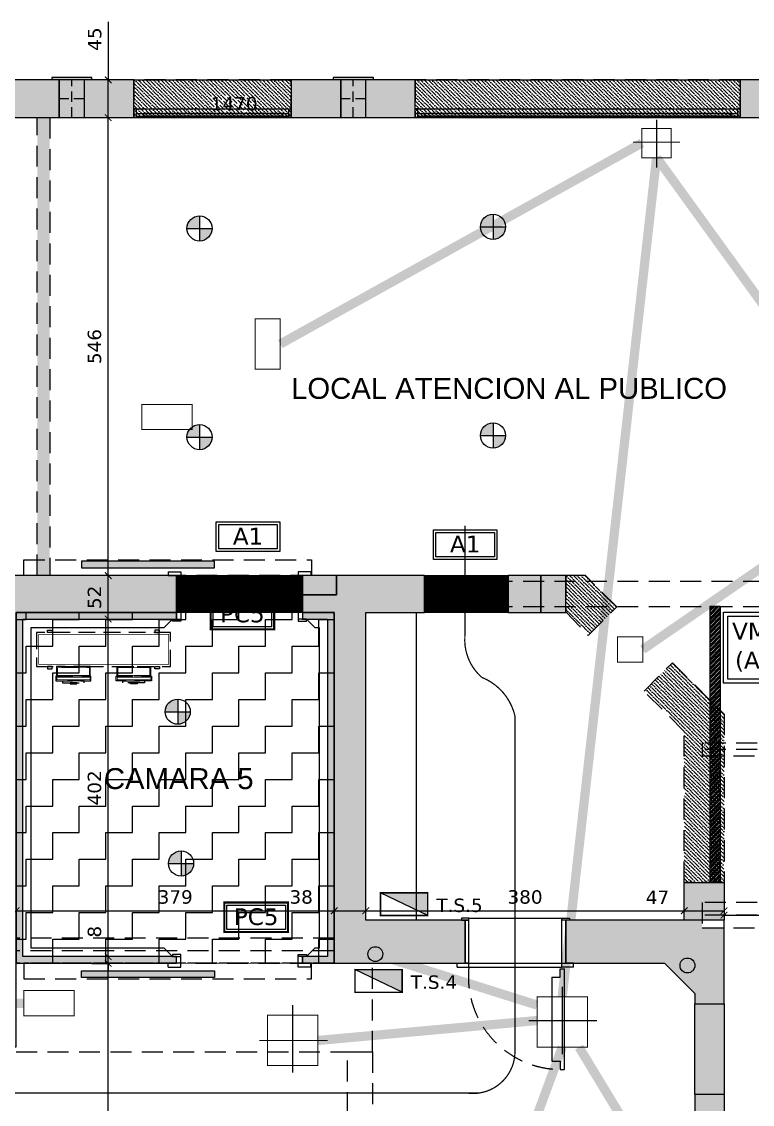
# Model space of a CAD drawing. Header units: millimetres. Extents: x 58411 to 366943, y -302717 to -95300.
# Drawn here: x 319173 to 327891, y -218416 to -205507 of the extents above; entities that cross this region are included whole.
import ezdxf
from ezdxf.enums import TextEntityAlignment as Align

# ---------------------------------------------------------------- set-up
doc = ezdxf.new("R2010")
doc.units = ezdxf.units.MM
doc.header["$LTSCALE"] = 1000
for name, pattern in [('DASHDOT', [1, 0.5, -0.25, 0, -0.25]), ('DASHED2', [0.375, 0.25, -0.125]), ('HIDDEN', [0.375, 0.25, -0.125])]:
    doc.linetypes.add(name, pattern=pattern)
for name, color, linetype in [('A-ABER', 7, 'Continuous'), ('A-Cotas 100', 191, 'Continuous'), ('A-Des- evaporadores', 214, 'Continuous'), ('A-Des-CAMARAS Existentes', 7, 'Continuous'), ('A-Des-Rejillas Existentes', 6, 'Continuous'), ('A-EQ', 200, 'Continuous'), ('A-Estru-dinteles', 221, 'Continuous'), ('A-Estructura', 86, 'Continuous'), ('A-Mur-Nuevo', 5, 'Continuous'), ('A-Murex', 52, 'Continuous'), ('A-Muros', 3, 'Continuous'), ('A-MURPAN', 30, 'Continuous'), ('a-murzoc', 7, 'Continuous'), ('A-PLAN', 4, 'DASHDOT'), ('A-Vigas Proy', 201, 'HIDDEN'), ('H-Cielorrasos', 202, 'Continuous'), ('H-Hach mur exis', 24, 'Continuous'), ('H-Mur new', 204, 'Continuous'), ('I-Electricidad', 2, 'Continuous'), ('I-Electricidad Nave', 2, 'Continuous'), ('Txt- Entramado', 1, 'Continuous'), ('TXT-ABER CAMARAS', 7, 'Continuous'), ('TXT-LOC', 2, 'Continuous')]:
    doc.layers.add(name, color=color, linetype=linetype)
doc.styles.add('A-Verdana', font='verdana.ttf')
doc.styles.add('SB-50', font='swissel.ttf', dxfattribs={"height": 100})
doc.linetypes.add('FENCELINE1', pattern='A,6.35,-2.54,[133,ltypeshp.shx,S=2.54,R=0,X=-2.54,Y=0],-2.54,25.4', length=36.83)
doc.dimstyles.new('A-V-100', dxfattribs={"dimtxt": 160, "dimasz": 80, "dimexe": 0, "dimexo": 0, "dimgap": 80, "dimtad": 1, "dimdec": 0, "dimlfac": 0.1, "dimzin": 1, "dimtxsty": 'A-Verdana', "dimblk": 'ARCHTICK', "dimcen": 0, "dimclrd": 256, "dimclre": 24, "dimadec": 0, "dimazin": 0, "dimtfac": 1, "dimtdec": 0, "dimtmove": 0, "dimatfit": 3, "dimldrblk": 'DOTSMALL', "dimfxl": 1.25, "dimarcsym": 0})

# ---------------------------------------------------------------- blocks, each defined once
blk = doc.blocks.new('Evap camaras')
at = {"color": 7, "linetype": 'ByBlock'}
for points in [[(812, 720), (812, 653), (288, 653), (288, 720)], [(800, 508), (300, 508), (300, 653), (800, 653)], [(712, 750), (712, 720), (388, 720), (388, 750)], [(1188, 720), (1188, 653), (1712, 653), (1712, 720)], [(1200, 508), (1700, 508), (1700, 653), (1200, 653)], [(1288, 750), (1288, 720), (1612, 720), (1612, 750)], [(2000, 0), (2000, 508), (0, 508), (0, 0)]]:
    blk.add_lwpolyline(points, close=True, dxfattribs=at)
at = {"color": 200, "linetype": 'ByBlock', "const_width": 10}
for points in [[(796, 705), (796, 668), (304, 668), (304, 705)], [(1204, 705), (1204, 668), (1696, 668), (1696, 705)], [(1970, 30), (1970, 478), (30, 478), (30, 30)]]:
    blk.add_lwpolyline(points, close=True, dxfattribs=at)
at = {"linetype": 'ByBlock'}
for points in [[(600, 750), (500, 750), (500, 768), (600, 768)], [(1400, 750), (1500, 750), (1500, 768), (1400, 768)]]:
    blk.add_lwpolyline(points, close=True, dxfattribs=at)
at = {"color": 24, "linetype": 'ByBlock'}
for points in [[(235, 543), (235, 508), (165, 508), (165, 543)], [(1765, 543), (1765, 508), (1835, 508), (1835, 543)], [(165, 0), (165, -35), (235, -35), (235, 0)], [(1835, 0), (1835, -35), (1765, -35), (1765, 0)]]:
    blk.add_lwpolyline(points, close=True, dxfattribs=at)
at = {"color": 24, "linetype": 'ByBlock', "const_width": 10}
for points in [[(785, 523), (315, 523), (315, 638), (785, 638)], [(1215, 523), (1685, 523), (1685, 638), (1215, 638)]]:
    blk.add_lwpolyline(points, close=True, dxfattribs=at)
blk = doc.blocks.new('_ArchTick')
at = {"color": 0, "linetype": 'ByBlock', "const_width": 0.15}
blk.add_lwpolyline([(-0.5, -0.5), (0.5, 0.5)], dxfattribs=at)
blk = doc.blocks.new('*D220')
at = {"layer": 'A-Cotas 100', "lineweight": -2, "ltscale": 500, "transparency": 16777216}
blk.add_line((314359, -206651), (329059, -206651), dxfattribs=at)
at = {"layer": 'DEFPOINTS', "color": 0, "ltscale": 500, "transparency": 16777216}
for p in [(314359, -206651), (329059, -206651), (329059, -206651)]:
    blk.add_point(p, dxfattribs=at)
at = {"layer": 'A-Cotas 100', "lineweight": -2, "ltscale": 500, "transparency": 16777216, "xscale": 80, "yscale": 80, "zscale": 80, "rotation": 180}
blk.add_blockref('_ArchTick', (314359, -206651), dxfattribs=at)
at = {"layer": 'A-Cotas 100', "lineweight": -2, "ltscale": 500, "transparency": 16777216, "xscale": 80, "yscale": 80, "zscale": 80}
blk.add_blockref('_ArchTick', (329059, -206651), dxfattribs=at)
at = {"layer": 'A-Cotas 100', "color": 0, "ltscale": 500, "transparency": 16777216, "insert": (321709, -206487), "char_height": 160, "attachment_point": 5, "style": 'A-Verdana'}
blk.add_mtext('1470', dxfattribs=at)
blk = doc.blocks.new('_DotSmall')
at = {"color": 0, "linetype": 'ByBlock', "const_width": 0.5}
blk.add_lwpolyline([(-0.0625, 0, 1), (0.0625, 0, 1)], format="xyb", close=True, dxfattribs=at)
blk = doc.blocks.new('*D228')
at = {"layer": 'A-Cotas 100', "lineweight": -2, "ltscale": 500, "transparency": 16777216}
blk.add_line((319108, -216108), (322903, -216108), dxfattribs=at)
at = {"layer": 'DEFPOINTS', "color": 0, "ltscale": 500, "transparency": 16777216}
for p in [(319108, -216108), (322903, -216108), (322903, -216108)]:
    blk.add_point(p, dxfattribs=at)
at = {"layer": 'A-Cotas 100', "lineweight": -2, "ltscale": 500, "transparency": 16777216, "xscale": 80, "yscale": 80, "zscale": 80, "rotation": 180}
blk.add_blockref('_ArchTick', (319108, -216108), dxfattribs=at)
at = {"layer": 'A-Cotas 100', "lineweight": -2, "ltscale": 500, "transparency": 16777216, "xscale": 80, "yscale": 80, "zscale": 80}
blk.add_blockref('_ArchTick', (322903, -216108), dxfattribs=at)
at = {"layer": 'A-Cotas 100', "color": 0, "ltscale": 500, "transparency": 16777216, "insert": (321005, -215945), "char_height": 160, "attachment_point": 5, "style": 'A-Verdana'}
blk.add_mtext('379', dxfattribs=at)
blk = doc.blocks.new('*D229')
at = {"layer": 'A-Cotas 100', "lineweight": -2, "ltscale": 500, "transparency": 16777216}
for p, q in [((322304, -216108), (322903, -216108)), ((322903, -216108), (323279, -216108))]:
    blk.add_line(p, q, dxfattribs=at)
at = {"layer": 'DEFPOINTS', "color": 0, "ltscale": 500, "transparency": 16777216}
for p in [(322903, -216108), (323279, -216108), (323279, -216108)]:
    blk.add_point(p, dxfattribs=at)
at = {"layer": 'A-Cotas 100', "lineweight": -2, "ltscale": 500, "transparency": 16777216, "xscale": 80, "yscale": 80, "zscale": 80, "rotation": 180}
blk.add_blockref('_ArchTick', (322903, -216108), dxfattribs=at)
at = {"layer": 'A-Cotas 100', "lineweight": -2, "ltscale": 500, "transparency": 16777216, "xscale": 80, "yscale": 80, "zscale": 80}
blk.add_blockref('_ArchTick', (323279, -216108), dxfattribs=at)
at = {"layer": 'A-Cotas 100', "color": 0, "ltscale": 500, "transparency": 16777216, "insert": (322508, -215945), "char_height": 160, "attachment_point": 5, "style": 'A-Verdana'}
blk.add_mtext('38', dxfattribs=at)
blk = doc.blocks.new('*D230')
at = {"layer": 'A-Cotas 100', "lineweight": -2, "ltscale": 500, "transparency": 16777216}
blk.add_line((323279, -216108), (327079, -216108), dxfattribs=at)
at = {"layer": 'DEFPOINTS', "color": 0, "ltscale": 500, "transparency": 16777216}
for p in [(323279, -216108), (327079, -216108), (327079, -216108)]:
    blk.add_point(p, dxfattribs=at)
at = {"layer": 'A-Cotas 100', "lineweight": -2, "ltscale": 500, "transparency": 16777216, "xscale": 80, "yscale": 80, "zscale": 80, "rotation": 180}
blk.add_blockref('_ArchTick', (323279, -216108), dxfattribs=at)
at = {"layer": 'A-Cotas 100', "lineweight": -2, "ltscale": 500, "transparency": 16777216, "xscale": 80, "yscale": 80, "zscale": 80}
blk.add_blockref('_ArchTick', (327079, -216108), dxfattribs=at)
at = {"layer": 'A-Cotas 100', "color": 0, "ltscale": 500, "transparency": 16777216, "insert": (325179, -215945), "char_height": 160, "attachment_point": 5, "style": 'A-Verdana'}
blk.add_mtext('380', dxfattribs=at)
blk = doc.blocks.new('*D231')
at = {"layer": 'A-Cotas 100', "lineweight": -2, "ltscale": 500, "transparency": 16777216}
for p, q in [((326550, -216108), (327079, -216108)), ((327079, -216108), (327553, -216108))]:
    blk.add_line(p, q, dxfattribs=at)
at = {"layer": 'DEFPOINTS', "color": 0, "ltscale": 500, "transparency": 16777216}
for p in [(327079, -216108), (327553, -216108), (327553, -216108)]:
    blk.add_point(p, dxfattribs=at)
at = {"layer": 'A-Cotas 100', "lineweight": -2, "ltscale": 500, "transparency": 16777216, "xscale": 80, "yscale": 80, "zscale": 80, "rotation": 180}
blk.add_blockref('_ArchTick', (327079, -216108), dxfattribs=at)
at = {"layer": 'A-Cotas 100', "lineweight": -2, "ltscale": 500, "transparency": 16777216, "xscale": 80, "yscale": 80, "zscale": 80}
blk.add_blockref('_ArchTick', (327553, -216108), dxfattribs=at)
at = {"layer": 'A-Cotas 100', "color": 0, "ltscale": 500, "transparency": 16777216, "insert": (326759, -215948), "char_height": 160, "attachment_point": 5, "style": 'A-Verdana'}
blk.add_mtext('47', dxfattribs=at)
blk = doc.blocks.new('*D232')
at = {"layer": 'A-Cotas 100', "lineweight": -2, "ltscale": 500, "transparency": 16777216}
blk.add_line((327553, -216160), (333038, -216160), dxfattribs=at)
at = {"layer": 'DEFPOINTS', "color": 0, "ltscale": 500, "transparency": 16777216}
for p in [(327553, -216160), (333038, -216160), (333038, -216160)]:
    blk.add_point(p, dxfattribs=at)
at = {"layer": 'A-Cotas 100', "lineweight": -2, "ltscale": 500, "transparency": 16777216, "xscale": 80, "yscale": 80, "zscale": 80, "rotation": 180}
blk.add_blockref('_ArchTick', (327553, -216160), dxfattribs=at)
at = {"layer": 'A-Cotas 100', "lineweight": -2, "ltscale": 500, "transparency": 16777216, "xscale": 80, "yscale": 80, "zscale": 80}
blk.add_blockref('_ArchTick', (333038, -216160), dxfattribs=at)
at = {"layer": 'A-Cotas 100', "color": 0, "ltscale": 500, "transparency": 16777216, "insert": (330295, -215997), "char_height": 160, "attachment_point": 5, "style": 'A-Verdana'}
blk.add_mtext('548', dxfattribs=at)
blk = doc.blocks.new('*D261')
at = {"layer": 'A-Cotas 100', "color": 24, "lineweight": -2, "ltscale": 500, "transparency": 16777216}
for p, q in [((320009, -216735), (320206, -216735)), ((320804, -227520), (320206, -227520))]:
    blk.add_line(p, q, dxfattribs=at)
at = {"layer": 'A-Cotas 100', "lineweight": -2, "ltscale": 500, "transparency": 16777216}
blk.add_line((320206, -227520), (320206, -216735), dxfattribs=at)
at = {"layer": 'DEFPOINTS', "color": 0, "ltscale": 500, "transparency": 16777216}
for p in [(320009, -216735), (320206, -216735), (320804, -227520)]:
    blk.add_point(p, dxfattribs=at)
at = {"layer": 'A-Cotas 100', "lineweight": -2, "ltscale": 500, "transparency": 16777216, "xscale": 80, "yscale": 80, "zscale": 80}
for p, rotation in [((320206, -216735), 90), ((320206, -227520), 270)]:
    blk.add_blockref('_ArchTick', p, dxfattribs=dict(at, rotation=rotation))
at = {"layer": 'A-Cotas 100', "color": 0, "ltscale": 500, "transparency": 16777216, "insert": (320043, -222127), "char_height": 160, "attachment_point": 5, "rotation": 90, "style": 'A-Verdana'}
blk.add_mtext('1079', dxfattribs=at)
blk = doc.blocks.new('*D262')
at = {"layer": 'A-Cotas 100', "lineweight": -2, "ltscale": 500, "transparency": 16777216}
for p, q in [((320206, -216655), (320206, -216221)), ((320206, -216735), (320206, -216655)), ((320206, -216735), (320206, -216815))]:
    blk.add_line(p, q, dxfattribs=at)
at = {"layer": 'DEFPOINTS', "color": 0, "ltscale": 500, "transparency": 16777216}
for p in [(320206, -216655), (320206, -216655), (320206, -216735)]:
    blk.add_point(p, dxfattribs=at)
at = {"layer": 'A-Cotas 100', "lineweight": -2, "ltscale": 500, "transparency": 16777216, "xscale": 80, "yscale": 80, "zscale": 80}
for p, rotation in [((320206, -216655), 270), ((320206, -216735), 90)]:
    blk.add_blockref('_ArchTick', p, dxfattribs=dict(at, rotation=rotation))
at = {"layer": 'A-Cotas 100', "color": 0, "ltscale": 500, "transparency": 16777216, "insert": (320043, -216358), "char_height": 160, "attachment_point": 5, "rotation": 90, "style": 'A-Verdana'}
blk.add_mtext('8', dxfattribs=at)
blk = doc.blocks.new('*D263')
at = {"layer": 'A-Cotas 100', "lineweight": -2, "ltscale": 500, "transparency": 16777216}
blk.add_line((320206, -216655), (320206, -212630), dxfattribs=at)
at = {"layer": 'DEFPOINTS', "color": 0, "ltscale": 500, "transparency": 16777216}
for p in [(320206, -212630), (320206, -212630), (320206, -216655)]:
    blk.add_point(p, dxfattribs=at)
at = {"layer": 'A-Cotas 100', "lineweight": -2, "ltscale": 500, "transparency": 16777216, "xscale": 80, "yscale": 80, "zscale": 80}
for p, rotation in [((320206, -212630), 90), ((320206, -216655), 270)]:
    blk.add_blockref('_ArchTick', p, dxfattribs=dict(at, rotation=rotation))
at = {"layer": 'A-Cotas 100', "color": 0, "ltscale": 500, "transparency": 16777216, "insert": (320043, -214643), "char_height": 160, "attachment_point": 5, "rotation": 90, "style": 'A-Verdana'}
blk.add_mtext('402', dxfattribs=at)
blk = doc.blocks.new('*D264')
at = {"layer": 'A-Cotas 100', "lineweight": -2, "ltscale": 500, "transparency": 16777216}
blk.add_line((320206, -212630), (320206, -212111), dxfattribs=at)
at = {"layer": 'DEFPOINTS', "color": 0, "ltscale": 500, "transparency": 16777216}
for p in [(320206, -212111), (320206, -212111), (320206, -212630)]:
    blk.add_point(p, dxfattribs=at)
at = {"layer": 'A-Cotas 100', "lineweight": -2, "ltscale": 500, "transparency": 16777216, "xscale": 80, "yscale": 80, "zscale": 80}
for p, rotation in [((320206, -212111), 90), ((320206, -212630), 270)]:
    blk.add_blockref('_ArchTick', p, dxfattribs=dict(at, rotation=rotation))
at = {"layer": 'A-Cotas 100', "color": 0, "ltscale": 500, "transparency": 16777216, "insert": (320043, -212371), "char_height": 160, "attachment_point": 5, "rotation": 90, "style": 'A-Verdana'}
blk.add_mtext('52', dxfattribs=at)
blk = doc.blocks.new('*D265')
at = {"layer": 'A-Cotas 100', "lineweight": -2, "ltscale": 500, "transparency": 16777216}
blk.add_line((320206, -212111), (320206, -206651), dxfattribs=at)
at = {"layer": 'DEFPOINTS', "color": 0, "ltscale": 500, "transparency": 16777216}
for p in [(320206, -206651), (320206, -206651), (320206, -212111)]:
    blk.add_point(p, dxfattribs=at)
at = {"layer": 'A-Cotas 100', "lineweight": -2, "ltscale": 500, "transparency": 16777216, "xscale": 80, "yscale": 80, "zscale": 80}
for p, rotation in [((320206, -206651), 90), ((320206, -212111), 270)]:
    blk.add_blockref('_ArchTick', p, dxfattribs=dict(at, rotation=rotation))
at = {"layer": 'A-Cotas 100', "color": 0, "ltscale": 500, "transparency": 16777216, "insert": (320043, -209381), "char_height": 160, "attachment_point": 5, "rotation": 90, "style": 'A-Verdana'}
blk.add_mtext('546', dxfattribs=at)
blk = doc.blocks.new('*D266')
at = {"layer": 'A-Cotas 100', "lineweight": -2, "ltscale": 500, "transparency": 16777216}
for p in [(320206, -205507), (320206, -206651)]:
    blk.add_line(p, (320206, -206201), dxfattribs=at)
at = {"layer": 'DEFPOINTS', "color": 0, "ltscale": 500, "transparency": 16777216}
for p in [(320206, -206201), (320206, -206201), (320206, -206651)]:
    blk.add_point(p, dxfattribs=at)
at = {"layer": 'A-Cotas 100', "lineweight": -2, "ltscale": 500, "transparency": 16777216, "xscale": 80, "yscale": 80, "zscale": 80}
for p, rotation in [((320206, -206201), 90), ((320206, -206651), 270)]:
    blk.add_blockref('_ArchTick', p, dxfattribs=dict(at, rotation=rotation))
at = {"layer": 'A-Cotas 100', "color": 0, "ltscale": 500, "transparency": 16777216, "insert": (320045, -205715), "char_height": 160, "attachment_point": 5, "rotation": 90, "style": 'A-Verdana'}
blk.add_mtext('45', dxfattribs=at)
blk = doc.blocks.new('equipo 400')
at = {"linetype": 'ByBlock'}
h = blk.add_hatch(color=200, dxfattribs=at)
h.paths.add_polyline_path([(592713, 500137), (593213, 500137), (593213, 500637, 0.414214)])
h.paths.add_polyline_path([(593213, 500137), (593213, 499637, 0.414214), (593713, 500137)])
for points in [[(593213, 500637), (593213, 499637)], [(592713, 500137), (593713, 500137)]]:
    blk.add_lwpolyline(points, dxfattribs=at)
blk.add_circle((593213, 500137), 500, dxfattribs=at)

msp = doc.modelspace()

# ---------------------------------------------------------------- hatches: boundary and pattern name
for color, points in [(140, [(319622.349, -206650.675), (319922.349, -206650.675), (319922.349, -206200.675), (319622.349, -206200.675)]), (140, [(322979.495, -206650.675), (323279.495, -206650.675), (323279.495, -206200.675), (322979.495, -206200.675)]), (140, [(325367.663, -212550.366), (325667.663, -212550.366), (325667.663, -212110.675), (325367.663, -212110.675)]), (40, [(321022.632, -212550.366), (319107.663, -212550.366), (319107.663, -216734.68), (321022.632, -216734.68), (321022.632, -216654.68), (319187.663, -216654.68), (319187.663, -212630.366), (321022.632, -212630.366)]), (40, [(322902.632, -212550.366), (322522.632, -212550.366), (322522.632, -212630.366), (322572.632, -212630.366), (322822.632, -212630.366), (322822.632, -216654.68), (322522.632, -216654.68), (322522.632, -216734.68), (322902.632, -216734.68)]), (140, [(327553.256, -215770.366), (327079.495, -215770.366), (327079.495, -216220.366), (327553.256, -216220.366)])]:
    msp.add_hatch(color=color).paths.add_polyline_path(points)
at = {"layer": 'A-ABER'}
for points in [[(321472.632, -211940.675), (319885.412, -211940.675), (319885.412, -212020.675), (321472.632, -212020.675)], [(321472.632, -216904.68), (319885.412, -216904.68), (319885.412, -216824.68), (321472.632, -216824.68)]]:
    msp.add_hatch(color=40, dxfattribs=at).paths.add_polyline_path(points)
at = {"layer": 'A-Des-Rejillas Existentes', "ltscale": 500}
h = msp.add_hatch(color=256, dxfattribs=at)
edge = h.paths.add_edge_path()
edge.add_arc((323393.604, -216625.207), 88.685, 0, 360)
h = msp.add_hatch(color=256, dxfattribs=at)
edge = h.paths.add_edge_path()
edge.add_arc((327117.128, -216760.646), 88.685, 0, 360)
at = {"layer": 'A-Estru-dinteles', "ltscale": 500}
h = msp.add_hatch(dxfattribs=at)
h.set_pattern_fill('ANSI34', color=256, style=0)
h.paths.add_polyline_path([(321022.632, -212110.675), (322522.632, -212110.675), (322522.632, -212550.366), (321022.632, -212550.366)])
h = msp.add_hatch(dxfattribs=at)
h.set_pattern_fill('ANSI34', color=256, style=0)
h.paths.add_polyline_path([(323979.495, -212110.675), (324979.495, -212110.675), (324979.495, -212550.366), (323979.495, -212550.366)])
h = msp.add_hatch(dxfattribs=at)
h.set_pattern_fill('ANSI34', color=256, scale=2, style=0)
h.paths.add_polyline_path([(327386.444, -215770.366), (327386.444, -212477.788), (327509.08, -212477.788), (327509.08, -215770.366)])
at = {"layer": 'A-Murex', "linetype": 'HIDDEN'}
h = msp.add_hatch(dxfattribs=at)
h.set_pattern_fill('ANSI36', color=256, scale=10, angle=270, style=0)
h.paths.add_polyline_path([(320512.349, -206650.675), (322389.495, -206650.675), (322389.495, -206200.675), (320512.349, -206200.675)])
h = msp.add_hatch(dxfattribs=at)
h.set_pattern_fill('ANSI36', color=256, scale=10, angle=270, style=0)
h.paths.add_polyline_path([(327747.663, -206200.675), (323869.495, -206200.675), (323869.495, -206650.675), (327747.663, -206650.675)])
h = msp.add_hatch(dxfattribs=at)
h.set_pattern_fill('ANSI36', color=256, scale=10, angle=270, style=0)
h.paths.add_polyline_path([(319508.626, -206650.675), (319508.626, -212110.675), (319358.626, -212110.675), (319358.626, -206650.675)])
h = msp.add_hatch(dxfattribs=at)
h.set_pattern_fill('ANSI36', color=256, scale=10, angle=270, style=0)
h.paths.add_polyline_path([(322522.632, -212550.366), (321022.632, -212550.366), (321022.632, -212110.675), (322522.632, -212110.675)])
h = msp.add_hatch(dxfattribs=at)
h.set_pattern_fill('ANSI36', color=256, scale=10, angle=270, style=0)
h.paths.add_polyline_path([(323979.495, -212110.675), (324979.495, -212110.675), (324979.495, -212550.366), (323979.495, -212550.366)])
h = msp.add_hatch(dxfattribs=at)
h.set_pattern_fill('ANSI36', color=256, scale=10, angle=270, style=0)
h.paths.add_polyline_path([(325898.626, -212110.675), (325667.663, -212110.675), (325667.663, -212544.024), (325933.982, -212824.853), (326273.393, -212485.442)])
h = msp.add_hatch(dxfattribs=at)
h.set_pattern_fill('ANSI36', color=256, scale=10, angle=270, style=0)
h.paths.add_polyline_path([(327553.256, -213765.305), (327553.256, -215770.366), (327079.495, -215770.366), (327079.495, -213970.366), (326598.662, -213489.533), (326938.073, -213150.122)])
at = {"layer": 'H-Cielorrasos'}
h = msp.add_hatch(dxfattribs=at)
h.set_pattern_fill('ZIGZAG', color=256, scale=100, style=0)
h.set_pattern_definition([(0, (-139243.9, 154710.7), (317.5, 317.5), [317.5, -317.5]), (90, (-138926.4, 154710.7), (-317.5, 317.5), [317.5, -317.5])])
h.paths.add_polyline_path([(319107.663, -216734.68), (322902.632, -216734.68), (322902.632, -212550.366), (319107.663, -212550.366)])
at = {"layer": 'H-Hach mur exis', "ltscale": 500}
for points in [[(319622.349, -206200.675), (319032.349, -206200.675), (319032.349, -206650.675), (319358.626, -206650.675), (319508.626, -206650.675), (319622.349, -206650.675)], [(320012.349, -206170.675), (319532.349, -206170.675), (319532.349, -206200.675), (320012.349, -206200.675)], [(320512.349, -206200.675), (319922.349, -206200.675), (319922.349, -206650.675), (320512.349, -206650.675)], [(322979.495, -206200.675), (322389.495, -206200.675), (322389.495, -206650.675), (322979.495, -206650.675)], [(323369.495, -206170.675), (322889.495, -206170.675), (322889.495, -206200.675), (323369.495, -206200.675)], [(323869.495, -206200.675), (323279.495, -206200.675), (323279.495, -206650.675), (323869.495, -206650.675)], [(328337.663, -206200.675), (327747.663, -206200.675), (327747.663, -206650.675), (328337.663, -206650.675)], [(321022.632, -212110.675), (320922.632, -212110.675), (319199.734, -212110.675), (314358.626, -212110.675), (314358.626, -212070.675), (314058.626, -212070.675), (314058.626, -212110.675), (313069.503, -212110.675), (313069.503, -212550.366), (318697.663, -212550.366), (318697.663, -212551.508), (318747.226, -212551.508), (318747.226, -212710.366), (318807.663, -212710.366), (318807.663, -217730.366), (319107.663, -217730.366), (319107.663, -217680.366), (319107.663, -212550.366), (321022.632, -212550.366)], [(323979.495, -212110.675), (322928.626, -212110.675), (322928.626, -212340.675), (322522.632, -212340.675), (322522.632, -212550.366), (322902.632, -212550.366), (322902.632, -216734.68), (324464.155, -216734.68), (324464.155, -216220.366), (323279.495, -216220.366), (323279.495, -212550.366), (323979.495, -212550.366)], [(325367.663, -212110.675), (324979.495, -212110.675), (324979.495, -212179.002), (325367.663, -212179.002)], [(325367.663, -212179.002), (324979.495, -212179.002), (324979.495, -212479.002), (325367.663, -212479.002)], [(325367.663, -212479.002), (324979.495, -212479.002), (324979.495, -212550.366), (325367.663, -212550.366)], [(327553.256, -216310.186), (327291.597, -216310.186), (327291.597, -216220.366), (327079.495, -216220.366), (325664.155, -216220.366), (325664.155, -216734.68), (326842.632, -216734.68), (327203.256, -217095.305), (327203.256, -217219.712), (327553.256, -217219.712)], [(327553.256, -218689.712), (327553.256, -218299.712), (327203.256, -218299.712), (327203.256, -218869.712), (327203.256, -218939.712), (327577.663, -218939.712), (327577.663, -218869.712), (328847.101, -218869.712), (328847.101, -218689.712)]]:
    msp.add_hatch(color=256, dxfattribs=at).paths.add_polyline_path(points)
at = {"layer": 'H-Mur new'}
for points in [[(322522.632, -212340.675), (322928.626, -212340.675), (322928.626, -212110.675), (322522.632, -212110.675)], [(327203.256, -217219.712), (327553.256, -217219.712), (327553.256, -218299.712), (327203.256, -218299.712)]]:
    msp.add_hatch(color=256, dxfattribs=at).paths.add_polyline_path(points)
at = {"layer": 'I-Electricidad'}
for points in [[(324017.811, -215894.265), (323455.311, -215894.265), (324017.811, -216164.265)], [(323712.761, -216810.148), (323150.261, -216810.148), (323712.761, -217080.148)]]:
    msp.add_hatch(color=256, dxfattribs=at).paths.add_polyline_path(points)

# ---------------------------------------------------------------- linework, layer by layer
at = {"color": 24, "linetype": 'HIDDEN', "ltscale": 0.5}
for p, q in [((319772.349, -206650.675), (319772.349, -206200.675)), ((323129.495, -206650.675), (323129.495, -206200.675)), ((319922.349, -206425.675), (319622.349, -206425.675)), ((323279.495, -206425.675), (322979.495, -206425.675))]:
    msp.add_line(p, q, dxfattribs=at)
at = {"color": 24}
for p, q in [((322279.494, -206602.675), (320626.777, -206602.675)), ((322279.494, -206637.675), (320626.777, -206637.675)), ((327637.663, -206602.675), (323979.495, -206602.675)), ((327637.663, -206637.675), (323979.495, -206637.675))]:
    msp.add_line(p, q, dxfattribs=at)
at = {"color": 1}
for p, q in [((324419.155, -216195.366), (324419.155, -216220.366)), ((324509.155, -216195.366), (324419.155, -216195.366)), ((324419.155, -216220.366), (324509.155, -216220.366)), ((324464.155, -216734.68), (324464.155, -216220.366)), ((324509.155, -216779.68), (324509.155, -216195.366)), ((325619.155, -216195.366), (325709.155, -216195.366)), ((325619.155, -216220.366), (325619.155, -216195.366)), ((325619.155, -216779.68), (325619.155, -216220.366)), ((325709.155, -216220.366), (325619.155, -216220.366)), ((325664.155, -216220.366), (325619.155, -216220.366)), ((325664.155, -216734.68), (325664.155, -216220.366)), ((325709.155, -216195.366), (325709.155, -216220.366)), ((324464.155, -216734.68), (324464.155, -216434.68)), ((324464.155, -216734.68), (324464.155, -216434.68)), ((324369.155, -216779.68), (324369.155, -216734.68)), ((324369.155, -216734.68), (324464.155, -216734.68)), ((325759.155, -216734.68), (325664.155, -216734.68)), ((325759.155, -216779.68), (325759.155, -216734.68)), ((324369.155, -216779.68), (324509.155, -216779.68)), ((325599.155, -216799.68), (325649.155, -216799.68)), ((325599.155, -216899.68), (325599.155, -216799.68)), ((325759.155, -216779.68), (325619.155, -216779.68)), ((325649.155, -217999.68), (325649.155, -216799.68)), ((325499.155, -216899.68), (325599.155, -216899.68)), ((325499.155, -216899.68), (325499.155, -217899.68)), ((325499.155, -217899.68), (325599.155, -217899.68)), ((325599.155, -217899.68), (325599.155, -217999.68)), ((325599.155, -217999.68), (325649.155, -217999.68))]:
    msp.add_line(p, q, dxfattribs=at)
at = {"color": 5}
for points in [[(319622.349, -206650.675), (319922.349, -206650.675), (319922.349, -206200.675), (319622.349, -206200.675)], [(322979.495, -206650.675), (323279.495, -206650.675), (323279.495, -206200.675), (322979.495, -206200.675)], [(327553.256, -216220.366), (327079.495, -216220.366), (327079.495, -215770.366), (327553.256, -215770.366)]]:
    msp.add_lwpolyline(points, close=True, dxfattribs=at)
at = {"color": 7}
for points in [[(320512.349, -206200.675), (322389.495, -206200.675), (322389.495, -206650.675), (320512.349, -206650.675)], [(323869.495, -206200.675), (327747.663, -206200.675), (327747.663, -206650.675), (323869.495, -206650.675)]]:
    msp.add_lwpolyline(points, close=True, dxfattribs=at)
for points in [[(320512.349, -206546.675), (322389.494, -206546.675)], [(323869.495, -206546.675), (327747.663, -206546.675)], [(320512.349, -206650.675), (322389.494, -206650.675)], [(323869.495, -206650.675), (327747.663, -206650.675)], [(324509.155, -216195.366), (325619.155, -216195.366)], [(324509.155, -216779.68), (325619.155, -216779.68)]]:
    msp.add_lwpolyline(points, dxfattribs=at)
at = {"color": 1}
for points in [[(320512.349, -206650.675), (320542.349, -206650.675), (320542.349, -206546.675), (320512.349, -206546.675)], [(322389.495, -206650.675), (322359.494, -206650.675), (322359.494, -206546.675), (322389.495, -206546.675)], [(323869.495, -206650.675), (323899.495, -206650.675), (323899.495, -206546.675), (323869.495, -206546.675)], [(327747.663, -206650.675), (327717.663, -206650.675), (327717.663, -206546.675), (327747.663, -206546.675)], [(322279.494, -206602.675), (322279.494, -206602.675), (322359.494, -206602.675), (322359.494, -206637.675), (322279.494, -206637.675), (322279.494, -206602.675)], [(327637.663, -206602.675), (327637.663, -206602.675), (327717.663, -206602.675), (327717.663, -206637.675), (327637.663, -206637.675), (327637.663, -206602.675)]]:
    msp.add_lwpolyline(points, dxfattribs=at)
for points in [[(320626.777, -206637.675), (320542.349, -206637.675), (320542.349, -206602.675), (320626.777, -206602.675)], [(323979.495, -206637.675), (323899.495, -206637.675), (323899.495, -206602.675), (323979.495, -206602.675)]]:
    msp.add_lwpolyline(points, close=True, dxfattribs=at)
at = {"color": 4, "const_width": 10}
for points in [[(320614.777, -206620.175), (322301.246, -206620.175)], [(323967.495, -206620.175), (327659.415, -206620.175)]]:
    msp.add_lwpolyline(points, dxfattribs=at)
at = {"color": 24, "linetype": 'HIDDEN'}
for points in [[(324509.155, -216220.366), (324464.155, -216220.366)], [(324509.155, -216734.68), (324464.155, -216734.68)]]:
    msp.add_lwpolyline(points, dxfattribs=at)
msp.add_arc((325607.666, -216895.15), 1104.563, 173.9993969, 269.5585227, dxfattribs=at)
at = {"layer": 'A-ABER'}
for p, q in [((320922.632, -212065.675), (320922.632, -212110.675)), ((320922.632, -212065.675), (321072.632, -212065.675)), ((321072.632, -212065.675), (321072.632, -212630.366)), ((322472.632, -212065.675), (322472.632, -212630.366)), ((322622.632, -212065.675), (322472.632, -212065.675)), ((322622.632, -212065.675), (322622.632, -212110.675)), ((320922.632, -212110.675), (321022.632, -212110.675)), ((322522.632, -212110.675), (322522.632, -212630.366)), ((322622.632, -212110.675), (322522.632, -212110.675)), ((320922.632, -216779.68), (320922.632, -216734.68)), ((320922.632, -216734.68), (321022.632, -216734.68)), ((321072.632, -216779.68), (321072.632, -216654.68)), ((322472.632, -216779.68), (322472.632, -216654.68)), ((322522.632, -216734.68), (322522.632, -216654.68)), ((322622.632, -216734.68), (322522.632, -216734.68)), ((322622.632, -216779.68), (322622.632, -216734.68)), ((320922.632, -216779.68), (321072.632, -216779.68)), ((322622.632, -216779.68), (322472.632, -216779.68))]:
    msp.add_line(p, q, dxfattribs=at)
at = {"layer": 'A-ABER', "color": 1}
for p, q in [((320972.632, -212630.366), (321072.632, -212630.366)), ((320972.632, -212655.366), (320972.632, -212630.366)), ((321072.632, -212655.366), (320972.632, -212655.366)), ((321072.632, -212630.366), (321072.632, -212655.366)), ((322472.632, -212630.366), (322472.632, -212655.366)), ((322572.632, -212630.366), (322472.632, -212630.366)), ((322472.632, -212655.366), (322572.632, -212655.366)), ((322572.632, -212655.366), (322572.632, -212630.366)), ((320972.632, -216629.68), (320972.632, -216654.68)), ((321072.632, -216629.68), (320972.632, -216629.68)), ((320972.632, -216654.68), (321072.632, -216654.68)), ((321072.632, -216654.68), (321072.632, -216629.68)), ((322472.632, -216654.68), (322472.632, -216629.68)), ((322472.632, -216629.68), (322572.632, -216629.68)), ((322572.632, -216654.68), (322472.632, -216654.68)), ((322572.632, -216629.68), (322572.632, -216654.68))]:
    msp.add_line(p, q, dxfattribs=at)
at = {"layer": 'A-ABER', "color": 24, "linetype": 'HIDDEN'}
for points in [[(319199.734, -211925.675), (322632.632, -211925.675), (322632.632, -212110.675), (319199.734, -212110.675)], [(319199.734, -216919.68), (322632.632, -216919.68), (322632.632, -216734.68), (319199.734, -216734.68)]]:
    msp.add_lwpolyline(points, close=True, dxfattribs=at)
at = {"layer": 'A-ABER', "color": 1}
for points in [[(321472.632, -211940.675), (319885.412, -211940.675), (319885.412, -212020.675), (321472.632, -212020.675)], [(321472.632, -216904.68), (319885.412, -216904.68), (319885.412, -216824.68), (321472.632, -216824.68)]]:
    msp.add_lwpolyline(points, close=True, dxfattribs=at)
at = {"layer": 'A-ABER'}
msp.add_lwpolyline([(321022.632, -212110.675), (321022.632, -212630.366)], dxfattribs=at)
at = {"layer": 'A-Des-CAMARAS Existentes', "linetype": 'DASHED2', "ltscale": 0.6, "const_width": 15}
for points in [[(326750.578, -207246.415), (326750.578, -206675.983)], [(327029.297, -206943.624), (326467.557, -206943.624)], [(325622.799, -217820.136), (325622.799, -217011.576)], [(322407.663, -218040.387), (322407.663, -217231.827)], [(326038.93, -217417.097), (325222.765, -217417.097)], [(322823.793, -217654.931), (322007.629, -217654.931)]]:
    msp.add_lwpolyline(points, dxfattribs=at)
at = {"layer": 'A-Des-CAMARAS Existentes', "ltscale": 500, "const_width": 12}
for points in [[(326572.84, -207129.23), (326572.84, -206779.23), (326922.84, -206779.23), (326922.84, -207129.23), (326572.84, -207129.23)], [(326283.415, -213142.987), (326283.353, -212842.987), (326583.354, -212843.277), (326583.416, -213143.277), (326283.415, -213142.987)], [(325322.799, -217134.68), (325322.799, -217734.68), (325922.799, -217734.68), (325922.799, -217134.68), (325322.799, -217134.68)], [(322107.663, -217354.931), (322107.663, -217954.931), (322707.663, -217954.931), (322707.663, -217354.931), (322107.663, -217354.931)]]:
    msp.add_lwpolyline(points, dxfattribs=at)
for points in [[(322258.626, -209050.675), (322258.626, -209650.675), (321958.626, -209650.675), (321958.626, -209050.675)], [(320608.626, -210070.675), (321208.626, -210070.675), (321208.626, -210370.675), (320608.626, -210370.675)], [(319199.715, -217060.366), (319799.715, -217060.366), (319799.715, -217360.366), (319199.715, -217360.366)]]:
    msp.add_lwpolyline(points, close=True, dxfattribs=at)
at = {"layer": 'A-Des-Rejillas Existentes', "ltscale": 500, "const_width": 110}
for points in [[(322258.626, -209350.675), (326572.84, -206954.23)], [(325622.799, -217134.68), (326747.84, -207129.23)], [(329237.663, -210565.305), (326750.578, -207129.23)], [(326583.385, -212993.277), (329237.663, -211165.305)], [(323393.604, -216625.207), (325322.799, -217232.465)], [(319199.715, -217210.366), (298714.669, -217992.754)], [(322707.663, -217654.931), (325322.799, -217417.097)], [(323947.663, -222279.891), (325622.799, -217734.68)], [(327140.827, -219910.187), (325823.197, -217734.68)]]:
    msp.add_lwpolyline(points, dxfattribs=at)
at = {"layer": 'A-Des-Rejillas Existentes', "ltscale": 500}
for centre in [(323393.604, -216625.207), (323393.604, -216625.207), (327117.128, -216760.646), (327117.128, -216760.646)]:
    msp.add_circle(centre, 88.685, dxfattribs=at)
at = {"layer": 'A-EQ'}
msp.add_lwpolyline([(323879.495, -212550.366), (323879.495, -216220.366)], dxfattribs=at)
at = {"layer": 'A-Estru-dinteles', "color": 7, "ltscale": 500}
for points in [[(321494.955, -211472.046), (322254.11, -211472.046), (322254.11, -211824.546), (321494.955, -211824.546)], [(324085.017, -211566.384), (324844.172, -211566.384), (324844.172, -211918.884), (324085.017, -211918.884)], [(327547.634, -212546.013), (329941.943, -212546.013), (329941.943, -213394.804), (327547.634, -213394.804)]]:
    msp.add_lwpolyline(points, close=True, dxfattribs=at)
at = {"layer": 'A-Estru-dinteles', "ltscale": 500}
for points in [[(321526.205, -211503.296), (322222.86, -211503.296), (322222.86, -211793.296), (321526.205, -211793.296)], [(324116.267, -211597.634), (324812.922, -211597.634), (324812.922, -211887.634), (324116.267, -211887.634)], [(321022.632, -212110.675), (322522.632, -212110.675), (322522.632, -212550.366), (321022.632, -212550.366)], [(323979.495, -212110.675), (324979.495, -212110.675), (324979.495, -212550.366), (323979.495, -212550.366)], [(327597.634, -212596.013), (329891.943, -212596.013), (329891.943, -213344.804), (327597.634, -213344.804)]]:
    msp.add_lwpolyline(points, close=True, dxfattribs=at)
msp.add_lwpolyline([(327386.444, -215770.366), (327386.444, -212477.788), (327509.08, -212477.788), (327509.08, -215770.366), (327386.444, -215770.366)], dxfattribs=at)
at = {"layer": 'A-Estructura', "linetype": 'HIDDEN'}
for points in [[(324405.629, -212479.002), (324405.629, -212179.002)], [(321248.626, -216734.68), (322702.632, -216734.68)]]:
    msp.add_lwpolyline(points, dxfattribs=at)
at = {"layer": 'A-Mur-Nuevo', "ltscale": 500}
for points in [[(322522.632, -212340.675), (322928.626, -212340.675), (322928.626, -212110.675), (322522.632, -212110.675)], [(325367.663, -212550.366), (325667.663, -212550.366), (325667.663, -212110.675), (325367.663, -212110.675)], [(327203.256, -217219.712), (327553.256, -217219.712), (327553.256, -218299.712), (327203.256, -218299.712)]]:
    msp.add_lwpolyline(points, close=True, dxfattribs=at)
at = {"layer": 'A-Murex', "linetype": 'HIDDEN'}
for points in [[(320512.349, -206650.675), (322389.495, -206650.675), (322389.495, -206200.675), (320512.349, -206200.675)], [(327747.663, -206200.675), (323869.495, -206200.675), (323869.495, -206650.675), (327747.663, -206650.675)], [(322522.632, -212550.366), (321022.632, -212550.366), (321022.632, -212110.675), (322522.632, -212110.675)], [(323979.495, -212110.675), (324979.495, -212110.675), (324979.495, -212550.366), (323979.495, -212550.366)]]:
    msp.add_lwpolyline(points, close=True, dxfattribs=at)
for points in [[(319508.626, -206650.675), (319508.626, -212110.675), (319358.626, -212110.675), (319358.626, -206650.675), (319508.626, -206650.675)], [(325898.626, -212110.675), (325667.663, -212110.675), (325667.663, -212544.024), (325933.982, -212824.853), (326273.393, -212485.442), (325898.626, -212110.675)], [(327553.256, -213765.305), (327553.256, -215770.366), (327079.495, -215770.366), (327079.495, -213970.366), (326598.662, -213489.533), (326938.073, -213150.122), (327553.256, -213765.305)]]:
    msp.add_lwpolyline(points, dxfattribs=at)
at = {"layer": 'A-Muros'}
for p, q in [((324464.155, -216434.68), (324464.155, -216734.68)), ((324464.155, -216434.68), (324464.155, -216734.68)), ((324464.155, -216734.68), (324464.155, -216434.68)), ((324464.155, -216734.68), (324464.155, -216434.68)), ((325664.155, -216434.68), (325664.155, -216734.68)), ((325664.155, -216434.68), (325664.155, -216734.68)), ((325664.155, -216693.672), (325664.155, -216434.68)), ((325664.155, -216434.68), (325664.155, -216693.672)), ((325664.155, -216434.68), (325664.155, -216693.672)), ((325664.155, -216693.672), (325664.155, -216434.68))]:
    msp.add_line(p, q, dxfattribs=at)
for points in [[(319358.626, -206650.675), (320512.349, -206650.675), (320512.349, -206200.675), (319032.349, -206200.675), (319032.349, -206650.675), (319358.626, -206650.675)], [(320012.349, -206200.675), (320012.349, -206170.675), (319532.349, -206170.675), (319532.349, -206200.675)], [(319622.349, -206650.675), (319622.349, -206200.675)], [(322389.495, -206650.675), (323869.495, -206650.675), (323869.495, -206200.675), (322389.495, -206200.675), (322389.495, -206650.675)], [(323369.495, -206200.675), (323369.495, -206170.675), (322889.495, -206170.675), (322889.495, -206200.675)], [(322979.495, -206650.675), (322979.495, -206200.675)], [(329786.946, -206742.599), (329245.022, -206200.675), (327747.663, -206200.675), (327747.663, -206650.675), (329058.626, -206650.675), (329468.748, -207060.797), (329786.946, -206742.599)], [(319358.626, -212110.675), (314358.626, -212110.675)], [(318807.663, -217730.366), (319107.663, -217730.366), (319107.663, -212550.366), (321022.632, -212550.366), (321022.632, -212110.675), (319358.626, -212110.675)], [(324464.155, -216220.366), (323279.495, -216220.366), (323279.495, -212550.366), (323979.495, -212550.366), (323979.495, -212110.675), (322928.626, -212110.675), (322928.626, -212340.675)], [(325367.663, -212110.675), (324979.495, -212110.675), (324979.495, -212550.366), (325367.663, -212550.366), (325367.663, -212110.675)], [(322928.626, -212340.675), (322522.632, -212340.675), (322522.632, -212550.366), (322902.632, -212550.366), (322902.632, -216734.68), (324464.155, -216734.68)], [(324464.155, -216220.366), (324464.155, -216734.68)], [(325664.155, -216220.366), (325664.155, -216734.68)], [(325664.155, -216734.68), (326842.632, -216734.68), (327203.256, -217095.305), (327203.256, -217219.712), (327553.256, -217219.712), (327553.256, -216220.366), (325664.155, -216220.366)], [(327203.256, -218299.712), (327203.256, -218869.712)], [(327553.256, -218299.712), (327203.256, -218299.712)], [(327553.256, -218299.712), (327553.256, -218689.712)]]:
    msp.add_lwpolyline(points, dxfattribs=at)
at = {"layer": 'A-MURPAN'}
for points in [[(321022.632, -212550.366), (319107.663, -212550.366), (319107.663, -216734.68), (321022.632, -216734.68), (321022.632, -216654.68), (319187.663, -216654.68), (319187.663, -212630.366), (321022.632, -212630.366), (321022.632, -212550.366)], [(322822.632, -216654.68), (322522.632, -216654.68), (322522.632, -216734.68), (322902.632, -216734.68), (322902.632, -212550.366), (322522.632, -212550.366), (322522.632, -212630.366), (322822.632, -212630.366), (322822.632, -216654.68)]]:
    msp.add_lwpolyline(points, dxfattribs=at)
at = {"layer": 'a-murzoc'}
for p, q in [((321022.632, -212630.366), (321022.632, -212630.366)), ((322522.632, -212630.366), (322522.632, -212630.366)), ((321022.632, -216654.68), (321022.632, -216654.68)), ((322522.632, -216654.68), (322522.632, -216654.68))]:
    msp.add_line(p, q, dxfattribs=at)
for points in [[(319287.663, -216554.68), (319287.663, -212730.366), (320872.632, -212730.366), (320972.632, -212630.366)], [(322572.632, -212630.366), (322672.632, -212730.366), (322722.632, -212730.366), (322722.632, -216554.68), (322672.632, -216554.68), (322572.632, -216654.68)], [(320972.632, -216654.68), (320872.632, -216554.68), (319287.663, -216554.68)]]:
    msp.add_lwpolyline(points, dxfattribs=at)
at = {"layer": 'A-PLAN', "color": 92, "true_color": 0x0ec10b, "const_width": 15}
for points in [[(324461.422, -211515.062), (324461.422, -212833.9)], [(325058.713, -217801.207), (325058.713, -213785.226)], [(312204.613, -218280.366), (324638.611, -218280.366)]]:
    msp.add_lwpolyline(points, dxfattribs=at)
for points in [[(324662.883, -213324.942, -0.236030645), (324461.422, -212833.9, -1.890817191)], [(324662.883, -213324.942, -0.245641514), (325058.713, -213785.226, -0.245641514)], [(324478.379, -218280.366, 0.471149286), (325058.713, -217771.558, -0.87674977)]]:
    msp.add_lwpolyline(points, format="xyb", dxfattribs=at)
at = {"layer": 'A-Vigas Proy'}
for points in [[(324405.629, -212179.002), (333042.663, -212179.002)], [(324405.629, -212479.002), (333042.663, -212479.002)], [(333198.666, -214186.61), (327291.597, -214186.61)], [(333198.666, -216160.186), (327291.597, -216160.186)], [(322902.632, -216434.68), (319107.663, -216434.68)], [(322902.632, -216584.68), (319107.663, -216584.68)], [(322902.632, -216734.68), (319107.663, -216734.68)], [(319107.663, -217789.91), (323360.25, -217789.91), (323360.25, -216734.68)]]:
    msp.add_lwpolyline(points, dxfattribs=at)
for points in [[(327291.597, -214261.61), (333198.666, -214261.61), (333198.666, -214111.61), (327291.597, -214111.61)], [(327291.597, -216310.186), (333198.666, -216310.186), (333198.666, -216010.186), (327291.597, -216010.186)], [(323059.392, -217789.91), (323360.04, -217789.91), (323360.04, -227519.712), (323059.392, -227519.712)]]:
    msp.add_lwpolyline(points, close=True, dxfattribs=at)
at = {"layer": 'H-Cielorrasos', "const_width": 6.25}
msp.add_lwpolyline([(319107.663, -216734.68), (322902.632, -216734.68), (322902.632, -212550.366), (319107.663, -212550.366)], close=True, dxfattribs=at)
at = {"layer": 'I-Electricidad', "const_width": 18}
for points in [[(324017.811, -215894.265), (323455.311, -215894.265), (323455.311, -216164.265), (324017.811, -216164.265)], [(323712.761, -216810.148), (323150.261, -216810.148), (323150.261, -217080.148), (323712.761, -217080.148)]]:
    msp.add_lwpolyline(points, close=True, dxfattribs=at)
at = {"layer": 'I-Electricidad'}
for points in [[(324017.811, -216164.265), (323455.311, -215894.265)], [(323712.761, -217080.148), (323150.261, -216810.148)]]:
    msp.add_lwpolyline(points, dxfattribs=at)
at = {"layer": 'Txt- Entramado', "ltscale": 500}
msp.add_lwpolyline([(324464.155, -216734.68), (325664.155, -216734.68)], dxfattribs=at)
at = {"layer": 'TXT-ABER CAMARAS', "color": 52, "const_width": 25}
for points in [[(321427.197, -212399.495), (322186.352, -212399.495), (322186.352, -212751.995), (321427.197, -212751.995)], [(321591.703, -216009.224), (322350.859, -216009.224), (322350.859, -216361.724), (321591.703, -216361.724)]]:
    msp.add_lwpolyline(points, close=True, dxfattribs=at)
at = {"layer": 'TXT-ABER CAMARAS', "color": 191}
for points in [[(321458.447, -212430.745), (322155.102, -212430.745), (322155.102, -212720.745), (321458.447, -212720.745)], [(321622.953, -216040.474), (322319.609, -216040.474), (322319.609, -216330.474), (321622.953, -216330.474)]]:
    msp.add_lwpolyline(points, close=True, dxfattribs=at)

# ---------------------------------------------------------------- block references
at = {"layer": 'A-Des- evaporadores', "linetype": 'HIDDEN', "xscale": 0.8000000000029104, "yscale": 0.8000000000029104, "zscale": 0.8, "rotation": 180}
msp.add_blockref('Evap camaras', (320950.937, -212789.273), dxfattribs=at)
at = {"layer": 'I-Electricidad Nave', "linetype": 'FENCELINE1', "xscale": 0.3000000000029104, "yscale": 0.3000000000029104, "zscale": 0.3}
for p in [(143331.972, -358013.426), (146833.114, -357994.091), (146833.114, -360482.147), (143331.972, -360501.482), (143071.299, -363775.619), (143110.946, -365585.425)]:
    msp.add_blockref('equipo 400', p, dxfattribs=at)

# ---------------------------------------------------------------- texts
at = {"layer": 'A-Estru-dinteles', "color": 1, "ltscale": 500, "style": 'A-Verdana'}
for p in [(321874.532, -211741.254), (324464.595, -211835.592)]:
    msp.add_text('A1', height=200, dxfattribs=at).set_placement(p, align=Align.CENTER)
for s, p in [('VM4 IPN240', (327649.775, -212874.47)), ('(A colocar) - A2', (327684.633, -213219.991))]:
    msp.add_text(s, height=200, dxfattribs=at).set_placement(p)
at = {"layer": 'I-Electricidad', "char_height": 160, "attachment_point": 1, "style": 'A-Verdana'}
for s, insert in [('T.S.5', (324120.79, -215962.956)), ('T.S.4', (323815.74, -216878.839))]:
    msp.add_mtext(s, dxfattribs=dict(at, insert=insert))
at = {"layer": 'TXT-ABER CAMARAS', "style": 'A-Verdana'}
for p in [(321806.775, -212668.704), (321971.281, -216278.433)]:
    msp.add_text('PC5', height=200, dxfattribs=at).set_placement(p, align=Align.CENTER)
at = {"layer": 'TXT-LOC', "style": 'SB-50'}
msp.add_text('CAMARA 5', height=250, dxfattribs=at).set_placement((320154.735, -214657.443))
at = {"layer": 'TXT-LOC', "insert": (322291.101, -209754.254), "char_height": 250, "width": 14981.0151, "attachment_point": 1, "style": 'SB-50'}
msp.add_mtext(' LOCAL ATENCION AL PUBLICO', dxfattribs=at)

# ---------------------------------------------------------------- dimensions: what is measured, and where the dimension line sits
at = {"layer": 'A-Cotas 100', "ltscale": 500}
dim = msp.add_linear_dim(base=(320206.249, -206200.675), p1=(320206.249, -206650.675), p2=(320206.249, -206200.675), angle=90, dimstyle='A-V-100', override={"dimtmove": 1}, dxfattribs=at)
dim.commit()
dim.dimension.update_dxf_attribs({"geometry": '*D266', "text_midpoint": (320103.14, -205714.714), "dimtype": 160})
for base, p1, p2, picture, middle in [((329058.626, -206650.675), (314358.626, -206650.675), (329058.626, -206650.675), '*D220', (321708.626, -206487.398)), ((322902.632, -216108.176), (319107.663, -216108.176), (322902.632, -216108.176), '*D228', (321005.147, -215944.845)), ((327079.495, -216108.176), (323279.495, -216108.176), (327079.495, -216108.176), '*D230', (325179.495, -215944.522)), ((333037.663, -216160.186), (327553.256, -216160.186), (333037.663, -216160.186), '*D232', (330295.46, -215996.532))]:
    dim = msp.add_linear_dim(base=base, p1=p1, p2=p2, dimstyle='A-V-100', override={"dimtmove": 1}, dxfattribs=at)
    dim.commit()
    dim.dimension.update_dxf_attribs({"geometry": picture, "text_midpoint": middle})
for base, p1, p2, picture, middle in [((320206.249, -206650.675), (320206.249, -212110.675), (320206.249, -206650.675), '*D265', (320043.08, -209380.675)), ((320206.249, -212110.675), (320206.249, -212630.366), (320206.249, -212110.675), '*D264', (320042.918, -212370.52)), ((320206.249, -212630.366), (320206.249, -216654.68), (320206.249, -212630.366), '*D263', (320042.918, -214642.523))]:
    dim = msp.add_linear_dim(base=base, p1=p1, p2=p2, angle=90, dimstyle='A-V-100', override={"dimtmove": 1}, dxfattribs=at)
    dim.commit()
    dim.dimension.update_dxf_attribs({"geometry": picture, "text_midpoint": middle})
for base, p1, p2, picture, middle in [((323279.495, -216108.176), (322902.632, -216108.176), (323279.495, -216108.176), '*D229', (322508.189, -216108.176)), ((327553.256, -216108.176), (327079.495, -216108.176), (327553.256, -216108.176), '*D231', (326759.338, -216108.176))]:
    dim = msp.add_linear_dim(base=base, p1=p1, p2=p2, dimstyle='A-V-100', override={"dimtmove": 1}, dxfattribs=at)
    dim.commit()
    dim.dimension.update_dxf_attribs({"geometry": picture, "text_midpoint": middle, "dimtype": 160})
for base, p1, p2, picture, middle in [((320206.249, -216654.68), (320206.249, -216734.68), (320206.249, -216654.68), '*D262', (320042.596, -216357.837)), ((320206.249, -216734.68), (320803.751, -227519.712), (320009.466, -216734.68), '*D261', (320042.972, -222127.196))]:
    dim = msp.add_linear_dim(base=base, p1=p1, p2=p2, angle=90, dimstyle='A-V-100', dxfattribs=at)
    dim.commit()
    dim.dimension.update_dxf_attribs({"geometry": picture, "text_midpoint": middle})

doc.saveas('drawing.dxf')
